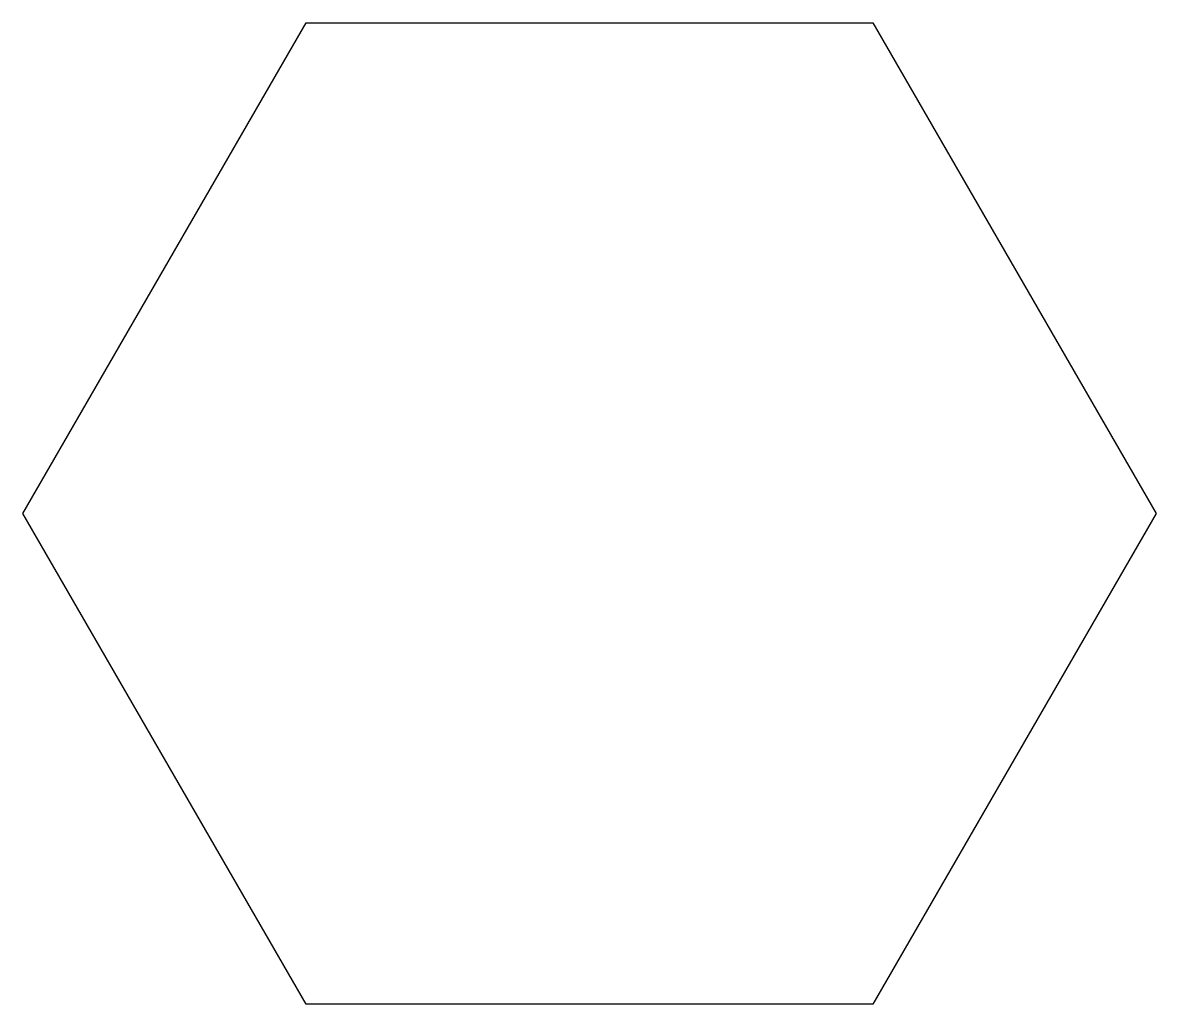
# Model space of a CAD drawing. Extents: x 0 to 41.4, y 0 to 35.9.
import ezdxf

# ---------------------------------------------------------------- set-up
doc = ezdxf.new("R2010")
doc.units = 0
doc.layers.add('Layer_1', color=7, linetype='CONTINUOUS')

msp = doc.modelspace()

# ---------------------------------------------------------------- linework, layer by layer
at = {"layer": 'Layer_1', "color": 7}
msp.add_lwpolyline([(31.058306, 35.863015), (41.411073, 17.931497), (31.058307, -0.00002), (10.352774, -0.00002), (0.000007, 17.931497), (10.352773, 35.863014)], close=True, dxfattribs=at)

doc.saveas('drawing.dxf')
